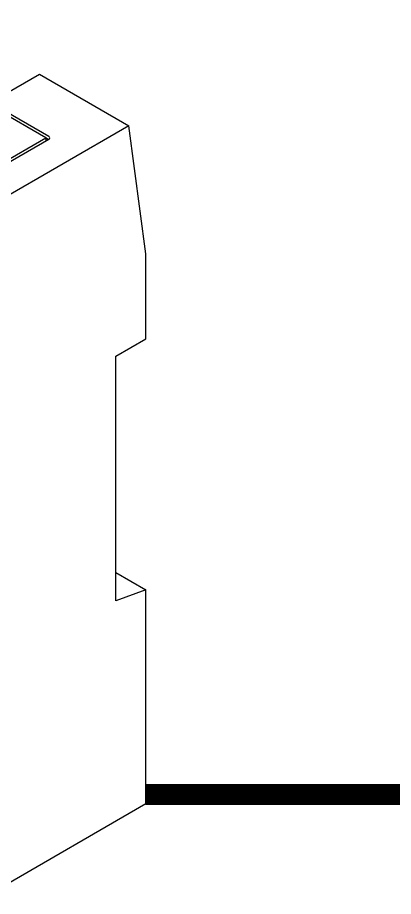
# Model space of a CAD drawing. Header units: inches. Extents: x 67248 to 85686, y -40174 to -31152.
# Drawn here: x 77697.1 to 77750.7, y -38533.3 to -38408 of the extents above; entities that cross this region are included whole.
import ezdxf

# ---------------------------------------------------------------- set-up
doc = ezdxf.new("R2010")
doc.units = ezdxf.units.IN
doc.header["$MEASUREMENT"] = 0
doc.layers.add('SI-TOPOLOGY-Ethernet', color=7, linetype='Continuous', lineweight=13, true_color=0x3cf000)

# ---------------------------------------------------------------- blocks, each defined once
blk = doc.blocks.new('SCALANCEXB008')
for p, q in [((-36.2, 93.17), (-11.88, 79.12)), ((-11.53, 79.25), (-35.99, 93.37)), ((-17.22, 84), (-12.63, 86.65)), ((-12.63, 86.65), (-1.99, 80.51)), ((-1.99, 80.51), (-24.4, 67.57)), ((0, 65.32), (-1.99, 80.51)), ((-11.88, 79.04), (-28.43, 69.49)), ((-27.79, 69.53), (-11.53, 78.92)), ((-11.85, 78.73), (-11.85, 79.08)), ((-11.85, 79.07), (-11.56, 78.9)), ((0, 55.2), (0, 65.32)), ((-3.54, 53.16), (0, 55.2)), ((-3.54, 24.09), (-3.54, 53.16)), ((-3.54, 27.45), (0, 25.41)), ((0, 25.41), (-3.54, 24.09)), ((0, 0), (0, 25.41)), ((-24.4, -14.08), (0, 0))]:
    blk.add_line(p, q)
for centre, radius, start, end in [((-11.89, 79.08), 0.0437, 290.7851, 69.2149), ((-11.59, 79.08), 0.175, 290.7837, 69.2168)]:
    blk.add_arc(centre, radius, start, end)

msp = doc.modelspace()

# ---------------------------------------------------------------- linework, layer by layer
at = {"layer": 'SI-TOPOLOGY-Ethernet', "const_width": 3}
msp.add_lwpolyline([(77715.36, -38518.72), (77983.08, -38518.72), (77983.08, -38475.21)], dxfattribs=at)

# ---------------------------------------------------------------- block references
at = {"xscale": 1.2, "yscale": 1.2, "zscale": 1.2}
msp.add_blockref('SCALANCEXB008', (77715.36, -38520.04), dxfattribs=at)

doc.saveas('drawing.dxf')
